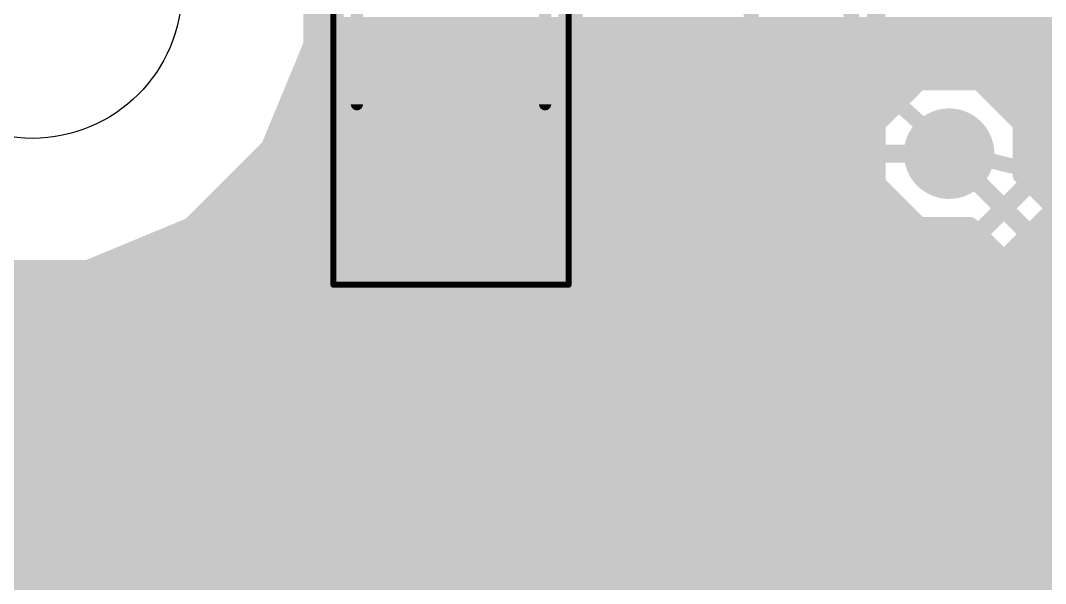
# Model space of a CAD drawing. Extents: x 0 to 29, y 0 to 29.2.
# Drawn here: x 15.4 to 23.97, y 20.03 to 24.73 of the extents above; entities that cross this region are included whole.
import ezdxf

# ---------------------------------------------------------------- set-up
doc = ezdxf.new("R2010")
doc.units = 0
for name, color, linetype in [('1', 12, 'CONTINUOUS'), ('16', 132, 'CONTINUOUS'), ('18', 110, 'CONTINUOUS'), ('20', 31, 'CONTINUOUS'), ('21', 253, 'CONTINUOUS'), ('39', 12, 'CONTINUOUS'), ('51', 253, 'CONTINUOUS')]:
    doc.layers.add(name, color=color, linetype=linetype)

# ---------------------------------------------------------------- blocks, each defined once
blk = doc.blocks.new('RECT')
blk.add_solid([(-0.5, -0.5), (0.5, -0.5), (-0.5, 0.5), (0.5, 0.5)])
blk = doc.blocks.new('ROUNDV')
at = {"const_width": 0.5}
blk.add_lwpolyline([(0, -0.25, 1), (0, 0.25, 1), (0, -0.25)], format="xyb", dxfattribs=at)

msp = doc.modelspace()

# ---------------------------------------------------------------- linework, layer by layer
at = {"layer": '1', "const_width": 0.1524}
for points in [[(17.8422, 24.5341), (17.8422, 25.3908)], [(17.8422, 24.6888), (26.9114, 24.6888)], [(18.0053, 24.6286), (17.8714, 24.4947)], [(19.9947, 24.6286), (18.0053, 24.6286)], [(20.1286, 24.4947), (19.9947, 24.6286)], [(17.4856, 23.6732), (17.8422, 24.5341)], [(17.8422, 24.5364), (17.9131, 24.5364)], [(20.0869, 24.5364), (26.9114, 24.5364)], [(17.8714, 24.4947), (17.8714, 22.8744)], [(20.1286, 23.1648), (20.1286, 24.4947)], [(17.78, 24.384), (17.8714, 24.384)], [(20.1286, 24.384), (26.9114, 24.384)], [(17.7169, 24.2316), (17.8714, 24.2316)], [(20.1286, 24.2316), (20.7083, 24.2316)], [(20.7153, 24.2386), (20.5814, 24.1047)], [(22.4047, 24.2386), (20.7153, 24.2386)], [(22.5386, 24.1047), (22.4047, 24.2386)], [(22.4117, 24.2316), (25.6083, 24.2316)], [(22.9135, 24.2288), (22.6115, 23.9268)], [(23.4161, 24.2288), (22.9135, 24.2288)], [(23.7716, 23.8733), (23.4161, 24.2288)], [(20.5814, 24.1047), (20.5814, 23.1648)], [(22.5386, 23.9268), (22.5386, 24.1047)], [(17.6538, 24.0792), (17.8714, 24.0792)], [(20.1286, 24.0792), (20.5814, 24.0792)], [(22.5386, 24.0792), (22.7639, 24.0792)], [(23.5657, 24.0792), (25.4814, 24.0792)], [(17.5906, 23.9268), (17.8714, 23.9268)], [(20.1286, 23.9268), (20.5814, 23.9268)], [(22.6115, 23.9268), (22.5386, 23.9268)], [(22.5386, 23.9268), (22.6115, 23.9268)], [(23.7181, 23.9268), (25.4814, 23.9268)], [(23.7716, 23.7454), (23.7716, 23.8733)], [(17.5275, 23.7744), (17.8714, 23.7744)], [(20.1286, 23.7744), (20.5814, 23.7744)], [(23.8005, 23.7744), (23.7716, 23.7454)], [(23.7716, 23.7744), (25.4814, 23.7744)], [(25.4814, 23.7744), (23.8005, 23.7744)], [(16.8267, 23.0144), (17.4856, 23.6732)], [(17.4344, 23.622), (17.8714, 23.622)], [(18.8976, 23.4696), (19, 23.6)], [(19.05, 23.4696), (19, 23.6)], [(20.1286, 23.622), (20.5814, 23.622)], [(21.6408, 23.622), (21.56, 23.56)], [(21.6408, 23.622), (23.1648, 23.622)], [(17.282, 23.4696), (17.8714, 23.4696)], [(18.8976, 23.4696), (17.9832, 22.5552)], [(19.05, 23.4696), (19.6596, 22.86)], [(20.1286, 23.4696), (20.5814, 23.4696)], [(23.3172, 22.86), (23.9268, 23.4696)], [(23.9268, 23.4696), (26.3652, 23.4696)], [(17.1296, 23.3172), (17.8714, 23.3172)], [(20.1286, 23.3172), (20.5814, 23.3172)], [(16.9772, 23.1648), (17.8714, 23.1648)], [(20.5814, 23.1648), (20.1286, 23.1648)], [(20.1286, 23.1648), (20.5814, 23.1648)], [(23.622, 22.7337), (24.0531, 23.1648)], [(16.454, 22.86), (16.8267, 23.0144)], [(16.822, 23.0124), (17.8714, 23.0124)], [(23.9007, 23.0124), (25.4843, 23.0124)], [(17.8569, 22.86), (16.454, 22.86)], [(16.454, 22.86), (17.857, 22.86)], [(17.8714, 22.8744), (17.8569, 22.86)], [(19.6596, 22.86), (23.3172, 22.86)], [(23.7483, 22.86), (26.9114, 22.86)], [(23.4435, 22.5552), (23.622, 22.7337)], [(23.5959, 22.7076), (26.9114, 22.7076)], [(17.9832, 22.5552), (14.6304, 22.5552)], [(18.1095, 22.2504), (18.4304, 22.5714)], [(18.4142, 22.5552), (19.5333, 22.5552)], [(18.4304, 22.5714), (19.5172, 22.5714)], [(19.5172, 22.5714), (19.5333, 22.5552)], [(19.5333, 22.5552), (23.4435, 22.5552)], [(23.4435, 22.5552), (26.9114, 22.5552)], [(18.2618, 22.4028), (26.9114, 22.4028)], [(14.5041, 22.2504), (18.1095, 22.2504)], [(18.1095, 22.2504), (26.9114, 22.2504)], [(10.0584, 22.098), (26.9114, 22.098)], [(10.0584, 21.9456), (26.9114, 21.9456)], [(10.0584, 21.7932), (26.9114, 21.7932)], [(10.0584, 21.6408), (26.9114, 21.6408)], [(10.0584, 21.4884), (26.9114, 21.4884)], [(10.0584, 21.336), (26.9114, 21.336)], [(10.0584, 21.1836), (26.8045, 21.1836)], [(10.0584, 21.0312), (26.6969, 21.0312)], [(10.0584, 20.8788), (26.5893, 20.8788)], [(10.0584, 20.7264), (26.4817, 20.7264)], [(10.0584, 20.574), (26.3742, 20.574)], [(10.0584, 20.4216), (26.2666, 20.4216)], [(10.0584, 20.2692), (26.159, 20.2692)], [(10.0584, 20.1168), (26.0514, 20.1168)], [(10.0584, 19.9644), (25.9439, 19.9644)]]:
    msp.add_lwpolyline(points, dxfattribs=at)
at = {"layer": '1', "const_width": 0.0762}
for points in [[(17.8422, 24.7269, 1), (17.8422, 24.6507)], [(18.0053, 24.6667, 1), (18.0053, 24.5905)], [(18.0323, 24.6017, 1), (17.9784, 24.6555)], [(20.0216, 24.6555, 1), (19.9677, 24.6017)], [(19.9947, 24.5905, 1), (19.9947, 24.6667)], [(17.8422, 24.5745, 1), (17.8422, 24.4983)], [(17.8774, 24.5195, 1), (17.807, 24.5487)], [(17.9131, 24.4983, 1), (17.9131, 24.5745)], [(20.0869, 24.5745, 1), (20.0869, 24.4983)], [(17.8041, 24.5341, 1), (17.8803, 24.5341)], [(17.9095, 24.4947, 1), (17.8333, 24.4947)], [(17.8445, 24.5216, 1), (17.8983, 24.4677)], [(20.1667, 24.4947, 1), (20.0905, 24.4947)], [(20.1017, 24.4677, 1), (20.1555, 24.5216)], [(17.78, 24.4221, 1), (17.78, 24.3459)], [(17.8714, 24.3459, 1), (17.8714, 24.4221)], [(20.1286, 24.4221, 1), (20.1286, 24.3459)], [(17.7169, 24.2697, 1), (17.7169, 24.1935)], [(17.8714, 24.1935, 1), (17.8714, 24.2697)], [(20.1286, 24.2697, 1), (20.1286, 24.1935)], [(20.7153, 24.2767, 1), (20.7153, 24.2005)], [(20.7423, 24.2117, 1), (20.6884, 24.2655)], [(20.7083, 24.1935, 1), (20.7083, 24.2697)], [(22.4316, 24.2655, 1), (22.3777, 24.2117)], [(22.4117, 24.2697, 1), (22.4117, 24.1935)], [(22.4047, 24.2005, 1), (22.4047, 24.2767)], [(22.9135, 24.2669, 1), (22.9135, 24.1907)], [(22.9404, 24.2019, 1), (22.8865, 24.2557)], [(23.4431, 24.2557, 1), (23.3892, 24.2019)], [(23.4161, 24.1907, 1), (23.4161, 24.2669)], [(20.6195, 24.1047, 1), (20.5433, 24.1047)], [(20.5545, 24.1316, 1), (20.6083, 24.0777)], [(22.5767, 24.1047, 1), (22.5005, 24.1047)], [(22.5117, 24.0777, 1), (22.5655, 24.1316)], [(17.6538, 24.1173, 1), (17.6538, 24.0411)], [(17.8714, 24.0411, 1), (17.8714, 24.1173)], [(20.1286, 24.1173, 1), (20.1286, 24.0411)], [(20.5814, 24.0411, 1), (20.5814, 24.1173)], [(22.5386, 24.1173, 1), (22.5386, 24.0411)], [(22.7639, 24.0411, 1), (22.7639, 24.1173)], [(23.5657, 24.1173, 1), (23.5657, 24.0411)], [(17.5906, 23.9649, 1), (17.5906, 23.8887)], [(17.8714, 23.8887, 1), (17.8714, 23.9649)], [(20.1286, 23.9649, 1), (20.1286, 23.8887)], [(20.5814, 23.8887, 1), (20.5814, 23.9649)], [(22.5386, 23.9649, 1), (22.5386, 23.8887)], [(22.5386, 23.9649, 1), (22.5386, 23.8887)], [(22.6115, 23.8887, 1), (22.6115, 23.9649)], [(22.6115, 23.8887, 1), (22.6115, 23.9649)], [(23.7181, 23.9649, 1), (23.7181, 23.8887)], [(22.5005, 23.9268, 1), (22.5767, 23.9268)], [(22.5845, 23.9537, 1), (22.6384, 23.8999)], [(23.8097, 23.8733, 1), (23.7335, 23.8733)], [(23.7447, 23.8464, 1), (23.7985, 23.9003)], [(17.5275, 23.8125, 1), (17.5275, 23.7363)], [(17.8714, 23.7363, 1), (17.8714, 23.8125)], [(20.1286, 23.8125, 1), (20.1286, 23.7363)], [(20.5814, 23.7363, 1), (20.5814, 23.8125)], [(23.7716, 23.8125, 1), (23.7716, 23.7363)], [(23.8005, 23.8125, 1), (23.8005, 23.7363)], [(23.8275, 23.7475, 1), (23.7736, 23.8013)], [(17.5126, 23.6463, 1), (17.4587, 23.7002)], [(23.7447, 23.7724, 1), (23.7985, 23.7185)], [(23.7335, 23.7454, 1), (23.8097, 23.7454)], [(17.4344, 23.6601, 1), (17.4344, 23.5839)], [(17.4504, 23.6878, 1), (17.5208, 23.6587)], [(17.8714, 23.5839, 1), (17.8714, 23.6601)], [(19.0356, 23.6136, 1), (18.9644, 23.5864)], [(19.03, 23.5765, 1), (18.97, 23.6235)], [(20.1286, 23.6601, 1), (20.1286, 23.5839)], [(20.5814, 23.5839, 1), (20.5814, 23.6601)], [(21.6408, 23.6601, 1), (21.6408, 23.5839)], [(21.664, 23.5918, 1), (21.6176, 23.6522)], [(23.1648, 23.5839, 1), (23.1648, 23.6601)], [(21.5368, 23.5902, 1), (21.5832, 23.5298)], [(17.282, 23.5077, 1), (17.282, 23.4315)], [(17.8714, 23.4315, 1), (17.8714, 23.5077)], [(18.8676, 23.4931, 1), (18.9276, 23.4461)], [(18.9245, 23.4427, 1), (18.8707, 23.4965)], [(19.0769, 23.4965, 1), (19.0231, 23.4427)], [(19.0144, 23.456, 1), (19.0856, 23.4832)], [(20.1286, 23.5077, 1), (20.1286, 23.4315)], [(20.5814, 23.4315, 1), (20.5814, 23.5077)], [(23.9268, 23.5077, 1), (23.9268, 23.4315)], [(23.9537, 23.4427, 1), (23.8999, 23.4965)], [(17.1296, 23.3553, 1), (17.1296, 23.2791)], [(17.8714, 23.2791, 1), (17.8714, 23.3553)], [(20.1286, 23.3553, 1), (20.1286, 23.2791)], [(20.5814, 23.2791, 1), (20.5814, 23.3553)], [(16.9772, 23.2029, 1), (16.9772, 23.1267)], [(17.8714, 23.1267, 1), (17.8714, 23.2029)], [(20.1286, 23.2029, 1), (20.1286, 23.1267)], [(20.1286, 23.2029, 1), (20.1286, 23.1267)], [(20.5814, 23.1267, 1), (20.5814, 23.2029)], [(20.5814, 23.1267, 1), (20.5814, 23.2029)], [(20.0905, 23.1648, 1), (20.1667, 23.1648)], [(20.5433, 23.1648, 1), (20.6195, 23.1648)], [(16.822, 23.0505, 1), (16.822, 22.9743)], [(16.7998, 23.0413, 1), (16.8537, 22.9874)], [(16.8413, 22.9792, 1), (16.8122, 23.0496)], [(17.8714, 22.9743, 1), (17.8714, 23.0505)], [(23.9007, 23.0505, 1), (23.9007, 22.9743)], [(16.454, 22.8981, 1), (16.454, 22.8219)], [(16.454, 22.8981, 1), (16.454, 22.8219)], [(16.4395, 22.8952, 1), (16.4686, 22.8248)], [(17.83, 22.8869, 1), (17.8839, 22.8331)], [(17.8333, 22.8744, 1), (17.9095, 22.8744)], [(17.8983, 22.8475, 1), (17.8445, 22.9014)], [(17.8569, 22.8219, 1), (17.8569, 22.8981)], [(17.857, 22.8219, 1), (17.857, 22.8981)], [(19.6596, 22.8981, 1), (19.6596, 22.8219)], [(19.6327, 22.8331, 1), (19.6865, 22.8869)], [(23.2903, 22.8869, 1), (23.3441, 22.8331)], [(23.3172, 22.8219, 1), (23.3172, 22.8981)], [(23.7483, 22.8981, 1), (23.7483, 22.8219)], [(23.5951, 22.7607, 1), (23.6489, 22.7068)], [(23.6489, 22.7068, 1), (23.5951, 22.7607)], [(23.5959, 22.7457, 1), (23.5959, 22.6695)], [(17.9832, 22.5171, 1), (17.9832, 22.5933)], [(18.4142, 22.5933, 1), (18.4142, 22.5171)], [(18.4304, 22.6095, 1), (18.4304, 22.5333)], [(18.4574, 22.5445, 1), (18.4035, 22.5983)], [(19.5441, 22.5983, 1), (19.4902, 22.5445)], [(19.5333, 22.5933, 1), (19.5333, 22.5171)], [(19.5172, 22.5333, 1), (19.5172, 22.6095)], [(19.5333, 22.5171, 1), (19.5333, 22.5933)], [(23.4435, 22.5933, 1), (23.4435, 22.5171)], [(23.4435, 22.5171, 1), (23.4435, 22.5933)], [(17.9563, 22.5821, 1), (18.0101, 22.5283)], [(19.5064, 22.5283, 1), (19.5603, 22.5821)], [(23.4165, 22.5821, 1), (23.4704, 22.5283)], [(18.2618, 22.4409, 1), (18.2618, 22.3647)], [(18.1095, 22.2885, 1), (18.1095, 22.2123)], [(18.0825, 22.2773, 1), (18.1364, 22.2235)], [(18.1095, 22.2123, 1), (18.1095, 22.2885)]]:
    msp.add_lwpolyline(points, format="xyb", dxfattribs=at)
at = {"layer": '16', "const_width": 0.1524}
for points in [[(22.5552, 26.5176), (22.5552, 23.3172)], [(17.8422, 24.5341), (17.8422, 25.4659)], [(17.8422, 24.6888), (24.8412, 24.6888)], [(17.4856, 23.6732), (17.8422, 24.5341)], [(17.8422, 24.5364), (24.8412, 24.5364)], [(17.78, 24.384), (24.8412, 24.384)], [(17.7169, 24.2316), (24.8412, 24.2316)], [(22.9135, 24.2288), (22.558, 23.8733)], [(23.4161, 24.2288), (22.9135, 24.2288)], [(23.7716, 23.8733), (23.4161, 24.2288)], [(17.6538, 24.0792), (22.7639, 24.0792)], [(23.5657, 24.0792), (24.8412, 24.0792)], [(17.5906, 23.9268), (22.6115, 23.9268)], [(23.7181, 23.9268), (24.8412, 23.9268)], [(22.558, 23.8733), (22.558, 23.3707)], [(23.7716, 23.4463), (23.7716, 23.8733)], [(17.5275, 23.7744), (22.558, 23.7744)], [(23.7716, 23.7744), (24.8412, 23.7744)], [(16.8267, 23.0144), (17.4856, 23.6732)], [(17.4344, 23.622), (22.558, 23.622)], [(23.1648, 23.622), (24.0792, 22.7076)], [(23.7716, 23.622), (24.8412, 23.622)], [(17.282, 23.4696), (22.558, 23.4696)], [(23.7716, 23.4696), (24.8412, 23.4696)], [(24.384, 22.8339), (23.7716, 23.4463)], [(22.558, 23.3707), (22.9135, 23.0152)], [(17.1296, 23.3172), (22.6115, 23.3172)], [(22.5552, 23.3172), (22.7076, 23.1648)], [(23.9006, 23.3172), (24.8412, 23.3172)], [(16.9772, 23.1648), (22.7639, 23.1648)], [(22.7076, 23.1648), (22.7076, 19.05)], [(15.9659, 22.6578), (16.8267, 23.0144)], [(16.822, 23.0124), (23.3433, 23.0124)], [(22.9135, 23.0152), (23.3405, 23.0152)], [(23.3405, 23.0152), (23.7744, 22.5813)], [(16.454, 22.86), (23.4957, 22.86)], [(15.0341, 22.6578), (15.9659, 22.6578)], [(16.0861, 22.7076), (23.6481, 22.7076)], [(1.0922, 22.5552), (23.7744, 22.5552)], [(23.7744, 22.5813), (23.7744, 13.6597)], [(1.0922, 22.4028), (23.7744, 22.4028)], [(1.0922, 22.2504), (23.7744, 22.2504)], [(1.0922, 22.098), (23.7744, 22.098)], [(1.0922, 21.9456), (23.7744, 21.9456)], [(1.0922, 21.7932), (23.7744, 21.7932)], [(1.0922, 21.6408), (23.7744, 21.6408)], [(1.0922, 21.4884), (23.7744, 21.4884)], [(1.0922, 21.336), (23.7744, 21.336)], [(1.0922, 21.1836), (23.7744, 21.1836)], [(1.0922, 21.0312), (23.7744, 21.0312)], [(1.0922, 20.8788), (23.7744, 20.8788)], [(1.0922, 20.7264), (23.7744, 20.7264)], [(1.0922, 20.574), (23.7744, 20.574)], [(1.0922, 20.4216), (23.7744, 20.4216)], [(1.0922, 20.2692), (23.7744, 20.2692)], [(1.0922, 20.1168), (23.7744, 20.1168)], [(1.0922, 19.9644), (23.7744, 19.9644)]]:
    msp.add_lwpolyline(points, dxfattribs=at)
at = {"layer": '16', "const_width": 0.0762}
for points in [[(17.8422, 24.7269, 1), (17.8422, 24.6507)], [(17.8422, 24.5745, 1), (17.8422, 24.4983)], [(17.8774, 24.5195, 1), (17.807, 24.5487)], [(17.8041, 24.5341, 1), (17.8803, 24.5341)], [(17.78, 24.4221, 1), (17.78, 24.3459)], [(17.7169, 24.2697, 1), (17.7169, 24.1935)], [(22.9135, 24.2669, 1), (22.9135, 24.1907)], [(22.9404, 24.2019, 1), (22.8865, 24.2557)], [(23.4431, 24.2557, 1), (23.3892, 24.2019)], [(23.4161, 24.1907, 1), (23.4161, 24.2669)], [(17.6538, 24.1173, 1), (17.6538, 24.0411)], [(22.7639, 24.0411, 1), (22.7639, 24.1173)], [(23.5657, 24.1173, 1), (23.5657, 24.0411)], [(17.5906, 23.9649, 1), (17.5906, 23.8887)], [(22.6115, 23.8887, 1), (22.6115, 23.9649)], [(23.7181, 23.9649, 1), (23.7181, 23.8887)], [(22.5961, 23.8733, 1), (22.5199, 23.8733)], [(22.5311, 23.9003, 1), (22.5849, 23.8464)], [(23.8097, 23.8733, 1), (23.7335, 23.8733)], [(23.7447, 23.8464, 1), (23.7985, 23.9003)], [(17.5275, 23.8125, 1), (17.5275, 23.7363)], [(22.558, 23.7363, 1), (22.558, 23.8125)], [(23.7716, 23.8125, 1), (23.7716, 23.7363)], [(17.5126, 23.6463, 1), (17.4587, 23.7002)], [(17.4344, 23.6601, 1), (17.4344, 23.5839)], [(17.4504, 23.6878, 1), (17.5208, 23.6587)], [(22.558, 23.5839, 1), (22.558, 23.6601)], [(23.1917, 23.6489, 1), (23.1379, 23.5951)], [(23.7716, 23.6601, 1), (23.7716, 23.5839)], [(17.282, 23.5077, 1), (17.282, 23.4315)], [(22.558, 23.4315, 1), (22.558, 23.5077)], [(23.7716, 23.5077, 1), (23.7716, 23.4315)], [(23.7985, 23.4732, 1), (23.7447, 23.4193)], [(23.7335, 23.4463, 1), (23.8097, 23.4463)], [(22.5849, 23.3976, 1), (22.5311, 23.3437)], [(22.5199, 23.3707, 1), (22.5961, 23.3707)], [(17.1296, 23.3553, 1), (17.1296, 23.2791)], [(22.5171, 23.3172, 1), (22.5933, 23.3172)], [(22.5821, 23.3441, 1), (22.5283, 23.2903)], [(22.6115, 23.2791, 1), (22.6115, 23.3553)], [(23.9006, 23.3553, 1), (23.9006, 23.2791)], [(16.9772, 23.2029, 1), (16.9772, 23.1267)], [(22.7457, 23.1648, 1), (22.6695, 23.1648)], [(22.6807, 23.1379, 1), (22.7345, 23.1917)], [(22.7639, 23.1267, 1), (22.7639, 23.2029)], [(16.822, 23.0505, 1), (16.822, 22.9743)], [(16.7998, 23.0413, 1), (16.8537, 22.9874)], [(16.8413, 22.9792, 1), (16.8122, 23.0496)], [(22.9135, 23.0533, 1), (22.9135, 22.9771)], [(22.8865, 22.9883, 1), (22.9404, 23.0421)], [(23.3675, 23.0421, 1), (23.3136, 22.9883)], [(23.3405, 22.9771, 1), (23.3405, 23.0533)], [(23.3433, 22.9743, 1), (23.3433, 23.0505)], [(16.454, 22.8981, 1), (16.454, 22.8219)], [(23.4957, 22.8219, 1), (23.4957, 22.8981)], [(15.9513, 22.693, 1), (15.9805, 22.6226)], [(15.9659, 22.6197, 1), (15.9659, 22.6959)], [(16.0861, 22.7457, 1), (16.0861, 22.6695)], [(23.6481, 22.6695, 1), (23.6481, 22.7457)], [(23.8125, 22.5813, 1), (23.7363, 22.5813)], [(23.7475, 22.5544, 1), (23.8013, 22.6083)], [(23.7744, 22.5171, 1), (23.7744, 22.5933)], [(23.7744, 22.3647, 1), (23.7744, 22.4409)], [(23.7744, 22.2123, 1), (23.7744, 22.2885)], [(23.7744, 22.0599, 1), (23.7744, 22.1361)], [(23.7744, 21.9075, 1), (23.7744, 21.9837)], [(23.7744, 21.7551, 1), (23.7744, 21.8313)], [(23.7744, 21.6027, 1), (23.7744, 21.6789)], [(23.7744, 21.4503, 1), (23.7744, 21.5265)], [(23.7744, 21.2979, 1), (23.7744, 21.3741)], [(23.7744, 21.1455, 1), (23.7744, 21.2217)], [(23.7744, 20.9931, 1), (23.7744, 21.0693)], [(23.7744, 20.8407, 1), (23.7744, 20.9169)], [(23.7744, 20.6883, 1), (23.7744, 20.7645)], [(23.7744, 20.5359, 1), (23.7744, 20.6121)], [(23.7744, 20.3835, 1), (23.7744, 20.4597)], [(23.7744, 20.2311, 1), (23.7744, 20.3073)], [(23.7744, 20.0787, 1), (23.7744, 20.1549)], [(23.7744, 19.9263, 1), (23.7744, 20.0025)]]:
    msp.add_lwpolyline(points, format="xyb", dxfattribs=at)
at = {"layer": '20'}
msp.add_circle((15.5, 25), 1.25, dxfattribs=at)
at = {"layer": '21'}
for points, const_width in [([(18, 22.6), (18, 27.4)], 0.2032), ([(20, 27.4), (20, 22.6)], 0.2032), ([(21.51, 22.71), (21.51, 26.81)], 0.127), ([(21.31, 23.61), (21.31, 22.51)], 0.127), ([(26.51, 22.71), (21.51, 22.71)], 0.127), ([(20, 22.6), (18, 22.6)], 0.2032), ([(21.31, 22.51), (26.71, 22.51)], 0.127)]:
    msp.add_lwpolyline(points, dxfattribs=dict(at, const_width=const_width))
for points, const_width in [([(24.01, 23.4895, 1), (24.01, 26.9305, 1), (24.01, 23.4895)], 0.127), ([(21.3418, 23.61, 1), (21.2783, 23.61)], 0.0635), ([(21.51, 22.7417, 1), (21.51, 22.6783)], 0.0635), ([(21.4783, 22.71, 1), (21.5418, 22.71)], 0.0635), ([(18, 22.6508, 1), (18, 22.5492)], 0.1016), ([(17.9492, 22.6, 1), (18.0508, 22.6)], 0.1016), ([(19.9492, 22.6, 1), (20.0508, 22.6)], 0.1016), ([(20, 22.5492, 1), (20, 22.6508)], 0.1016), ([(21.31, 22.5418, 1), (21.31, 22.4783)], 0.0635), ([(21.2783, 22.51, 1), (21.3418, 22.51)], 0.0635)]:
    msp.add_lwpolyline(points, format="xyb", dxfattribs=dict(at, const_width=const_width))
at = {"layer": '39', "const_width": 0.0508}
for points in [[(18.017, 22.527), (18.017, 27.473)], [(19.983, 27.473), (19.983, 22.527)], [(19.983, 22.527), (18.017, 22.527)]]:
    msp.add_lwpolyline(points, dxfattribs=at)
at = {"layer": '39', "const_width": 0.0254}
for points in [[(18.017, 22.5397, 1), (18.017, 22.5143)], [(19.983, 22.5143, 1), (19.983, 22.5397)], [(18.0043, 22.527, 1), (18.0297, 22.527)], [(19.9703, 22.527, 1), (19.9957, 22.527)]]:
    msp.add_lwpolyline(points, format="xyb", dxfattribs=at)
at = {"layer": '51', "const_width": 0.1016}
for points in [[(18.213, 24.035), (18.213, 25.965)], [(19.787, 24.035), (19.787, 25.965)]]:
    msp.add_lwpolyline(points, dxfattribs=at)
at = {"layer": '51', "const_width": 0.0508}
for points in [[(18.1876, 24.035, 1), (18.2384, 24.035)], [(19.7616, 24.035, 1), (19.8124, 24.035)]]:
    msp.add_lwpolyline(points, format="xyb", dxfattribs=at)

# ---------------------------------------------------------------- block references
at = {"layer": '1'}
for p, xscale, yscale, rotation in [((19, 23.6), 1.6, 1.8, 90), ((21.56, 23.56), 1.5, 0.9, 180)]:
    msp.add_blockref('RECT', p, dxfattribs=dict(at, xscale=xscale, yscale=yscale, rotation=rotation))
at = {"layer": '18', "xscale": 0.7564, "yscale": 0.7564}
msp.add_blockref('ROUNDV', (23.1648, 23.622), dxfattribs=at)
msp.add_blockref('ROUNDV', (23.1648, 23.622), dxfattribs=at)
at = {"layer": '51', "xscale": 0.7501, "yscale": 1.7, "rotation": 90}
msp.add_blockref('RECT', (19.0009, 23.6732), dxfattribs=at)

doc.saveas('drawing.dxf')
